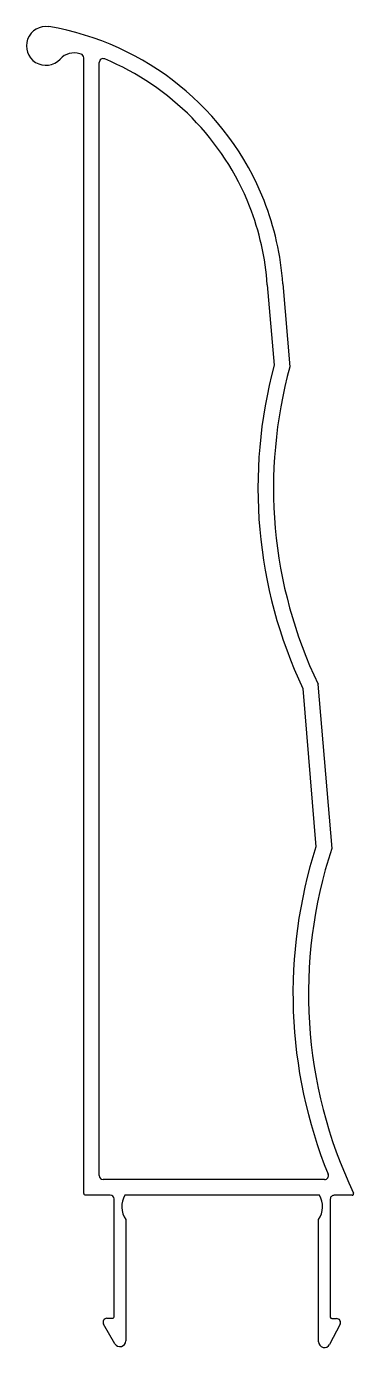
# Model space of a CAD drawing. Extents: x 937 to 979, y 149 to 318.
import ezdxf

# ---------------------------------------------------------------- set-up
doc = ezdxf.new("R2010")
doc.units = 0
doc.layers.get('0').update_dxf_attribs({"linetype": 'CONTINUOUS'})

msp = doc.modelspace()

# ---------------------------------------------------------------- linework, layer by layer
at = {"ltscale": 0.05}
for p, q in [((943.86, 314.92), (943.73, 314.96)), ((944.21, 168.35), (944.21, 314.44)), ((946.21, 170.65), (946.21, 313.83)), ((967.82, 285.22), (968.71, 274.89)), ((969.82, 285.36), (970.73, 274.7)), ((972.38, 233.32), (974.08, 212.96)), ((974.34, 233.85), (976.11, 212.73)), ((975.18, 170.15), (946.71, 170.15)), ((947.61, 168.15), (944.41, 168.15)), ((948.11, 152.49), (948.11, 167.65)), ((974.52, 168.15), (949.51, 168.15)), ((975.92, 167.62), (975.92, 152.46)), ((978.72, 168.12), (976.42, 168.12)), ((949.61, 164.99), (949.61, 149.4)), ((974.42, 149.28), (974.42, 164.99)), ((948.21, 149.03), (946.76, 151.54)), ((947.2, 152.29), (947.91, 152.29)), ((977.19, 151.53), (975.83, 148.93)), ((976.12, 152.26), (976.74, 152.26))]:
    msp.add_line(p, q, dxfattribs=at)
for centre, radius, start, end in [((939.34, 315.97), 2.5, 80.8297, 317.0533), ((933.66, 282.63), 36.33, 21.724, 80.3667), ((943, 312.57), 2.5, 73.1248, 137.0533), ((943.71, 314.44), 0.5, 0, 72.8797), ((946.71, 313.83), 0.5, 67.3016, 180), ((933.66, 282.63), 34.33, 21.7238, 67.3016), ((933.74, 282.86), 36.16, 3.9547, 21.4238), ((933.74, 282.86), 34.16, 3.955, 21.4235), ((1027.21, 259.11), 60.59, 164.9109, 205.1916), ((1027.21, 259.11), 58.59, 164.5694, 205.541), ((1032.94, 194.05), 61.82, 162.1919, 202.062), ((1032.96, 194.06), 59.84, 161.8179, 205.3848), ((946.71, 170.65), 0.5, 180, 270), ((975.18, 170.65), 0.5, 270, 22.062), ((944.41, 168.35), 0.2, 179.9462, 269.9601), ((978.72, 168.32), 0.2, 269.7607, 25.5322), ((947.61, 167.65), 0.5, 360, 89.9463), ((952.11, 166.65), 3, 150.0736, 213.5573), ((971.92, 166.65), 3, 326.4427, 29.9264), ((976.42, 167.62), 0.5, 89.948, 180), ((947.2, 151.79), 0.5, 89.9465, 209.9997), ((947.91, 152.49), 0.2, 269.9465, 0), ((976.12, 152.46), 0.2, 180, 269.9455), ((976.74, 151.76), 0.5, 332.4962, 89.9462), ((948.86, 149.4), 0.75, 209.9467, 0), ((975.17, 149.28), 0.75, 180, 332.4962)]:
    msp.add_arc(centre, radius, start, end, dxfattribs=at)

doc.saveas('drawing.dxf')
